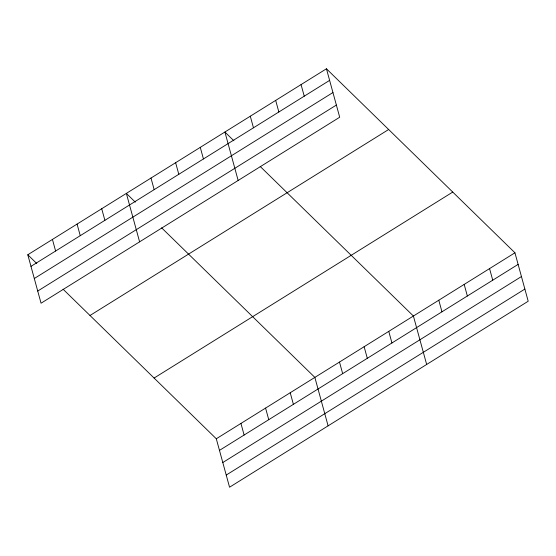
<?xml version="1.0" encoding="UTF-8"?>
<svg xmlns="http://www.w3.org/2000/svg" width="556" height="556" viewBox="0 0 556 556"><rect width="100%" height="100%" fill="white"/><g stroke="black" fill="none" stroke-linecap="round" stroke-linejoin="round"><path stroke-width="0.83" d="M326.448 68.784L339.702 117.226L41.054 303.208L27.8 254.766L326.448 68.784L514.946 252.792L528.2 301.234L229.552 487.216L216.298 438.774L63.092 289.217M30.969 266.366L329.618 80.377M34.298 278.521L332.947 92.539M37.725 291.052L336.373 105.063M90.002 315.488L388.651 129.506M154.095 378.052L452.744 192.07M216.298 438.774L514.946 252.792M219.474 450.374L518.122 264.385M222.796 462.529L521.445 276.547M226.229 475.06L524.871 289.071M233.881 140.779L224.909 132.015L238.156 180.457M260.194 166.466L413.407 316.03L426.66 364.465M135.323 202.155L126.351 193.391L139.605 241.832M161.643 227.842L314.856 377.399L328.103 425.84M27.8 254.766L36.772 263.53M489.565 268.604L492.734 280.196M464.177 284.408L467.353 296.007M438.795 300.219L441.964 311.812M388.769 331.369L391.945 342.969M301.06 84.595L304.236 96.188M364.131 346.715L367.301 358.307M275.679 100.4L278.848 111.992M339.494 362.06L342.663 373.653M250.29 116.211L253.466 127.804M290.218 392.745L293.387 404.344M200.271 147.361L203.44 158.953M265.58 408.09L268.75 419.683M175.633 162.706L178.803 174.299M240.943 423.436L244.112 435.028M150.989 178.052L154.165 189.645M101.713 208.736L104.889 220.329M77.076 224.082L80.252 235.674M52.438 239.427L55.607 251.02"/></g></svg>
